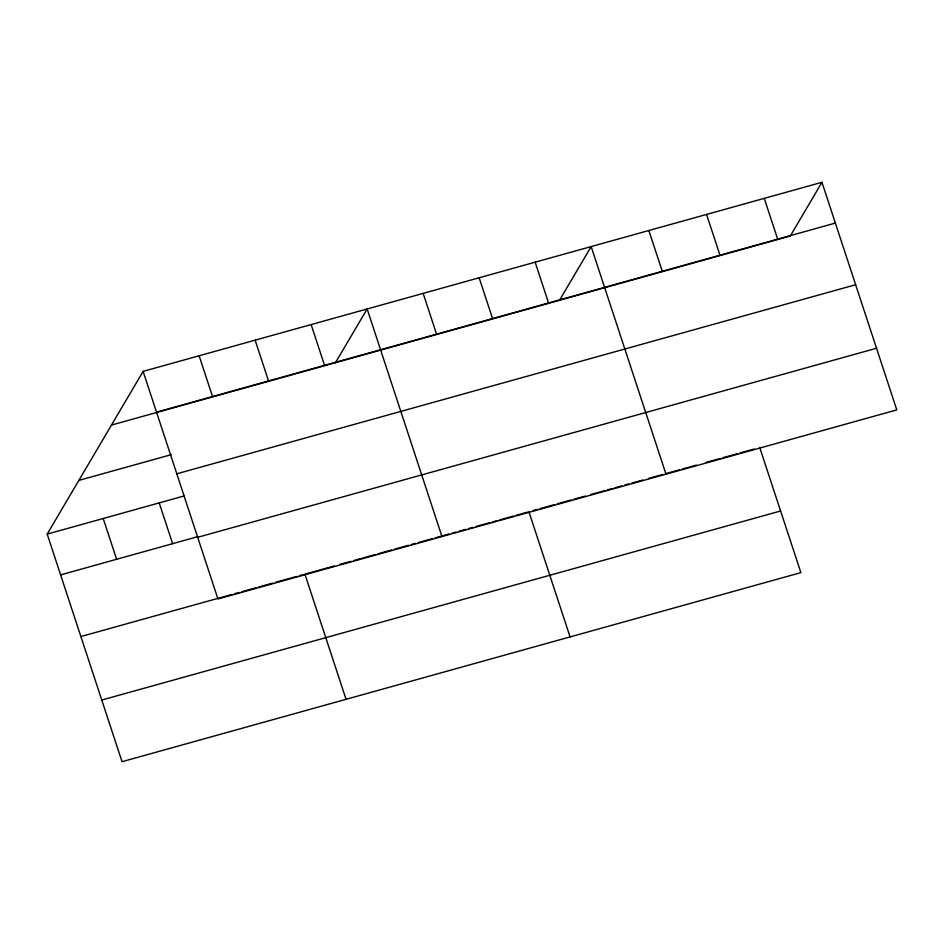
<?xml version="1.0" encoding="UTF-8"?>
<svg xmlns="http://www.w3.org/2000/svg" width="944" height="944" viewBox="0 0 944 944"><rect width="100%" height="100%" fill="white"/><g stroke="black" fill="none" stroke-linecap="round" stroke-linejoin="round"><path stroke-width="1.42" d="M759.719 447.468L800.878 572.63L122.036 761.702L47.2 534.103L143.122 371.37L821.964 182.298L896.8 409.897L217.958 598.968L143.122 371.37M335.486 362.673L367.145 308.971L441.981 536.581M559.509 300.286L591.168 246.585L665.992 474.183M821.964 182.298L790.317 236L618.615 283.825M156.539 412.15L835.381 223.091M111.475 425.071L167.477 409.472M168.882 409.082L279.483 378.273M280.887 377.883L502.102 316.275M503.506 315.886L617.211 284.215M78.859 480.402L171.265 454.666M176.811 473.805L855.642 284.734M47.2 534.103L184.41 495.883M60.605 574.884L197.815 536.664M197.685 537.313L876.528 348.253M80.877 636.539L232.094 594.425M234.891 593.634L239.092 592.466M241.888 591.687L255.895 587.793M258.691 587.015L272.698 583.109M275.495 582.33L296.499 576.477M299.295 575.698L303.496 574.53M334.294 565.952L304.9 574.141L346.047 699.303M339.899 564.394L351.097 561.279M353.906 560.488L360.903 558.541M362.295 558.152L374.898 554.647M377.706 553.868L391.701 549.963M394.498 549.184L408.504 545.29M411.301 544.511L415.502 543.331M418.31 542.552L432.305 538.658M435.101 537.879L449.108 533.974M451.905 533.195L456.105 532.027M458.914 531.248L465.911 529.301M468.708 528.522L472.909 527.354M475.705 526.563L489.712 522.669M492.508 521.89L496.709 520.722M499.506 519.943L513.512 516.038M516.309 515.259L527.519 512.144M533.136 510.574L537.36 509.394M540.169 508.615L554.246 504.698M557.066 503.907L571.132 499.99M573.952 499.211L585.209 496.072M590.838 494.503L604.915 490.585M607.724 489.794L611.948 488.626M614.768 487.836L621.801 485.877M624.609 485.098L628.834 483.918M631.654 483.139L642.911 480M648.54 478.431L662.617 474.513M665.426 473.735L679.503 469.805M682.311 469.026L696.389 465.109M706.242 462.359L720.319 458.442M723.128 457.663L737.205 453.734M740.013 452.955L754.091 449.037M101.763 700.047L780.605 510.987M764.262 198.37L777.679 239.151M706.56 214.441L719.977 255.222M648.858 230.513L662.275 271.294M535.154 262.184L548.57 302.965M479.151 277.772L492.567 318.565M528.911 511.754L570.07 636.917M423.148 293.372L436.565 334.164M311.142 324.571L324.547 365.363M255.14 340.17L268.544 380.951M199.137 355.77L212.542 396.551M159.206 502.904L172.622 543.685M103.203 518.504L116.619 559.285"/></g></svg>
